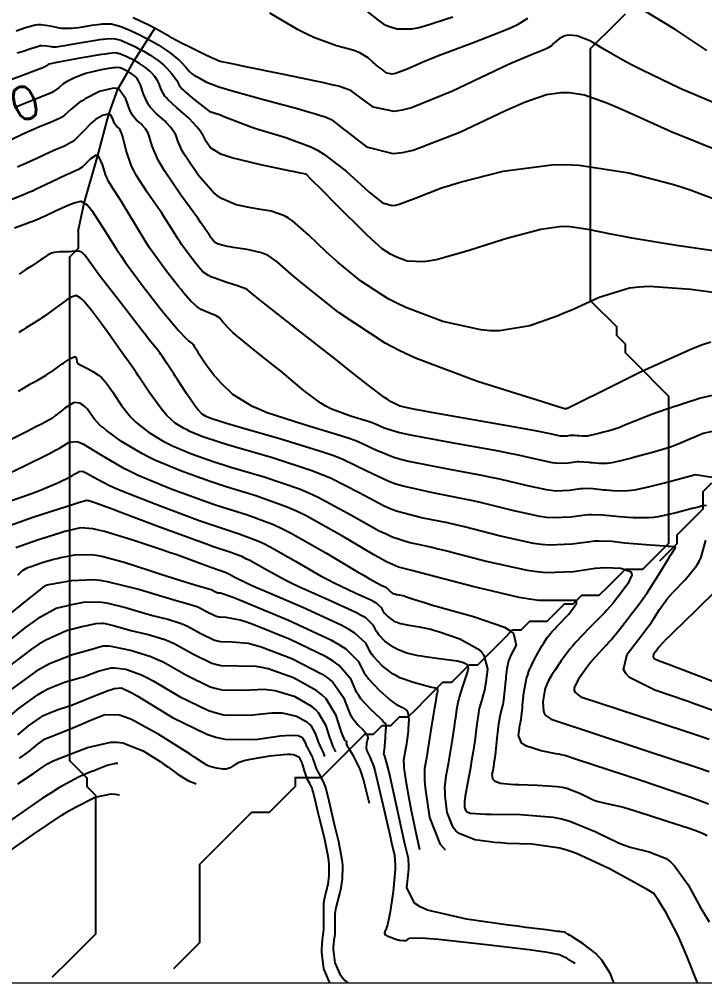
# Model space of a CAD drawing. Header units: metres. Extents: x 837475 to 838479, y 1189012 to 1191015.
# Drawn here: x 838137.1 to 838216.1, y 1189013.9 to 1189124.9 of the extents above; entities that cross this region are included whole.
import ezdxf

# ---------------------------------------------------------------- set-up
doc = ezdxf.new("R2010")
doc.units = ezdxf.units.M
doc.header["$LTSCALE"] = 0.3
doc.layers.add('COORD', color=7, linetype='Continuous', lineweight=20)
for name, color, linetype in [('COTAS 10', 1, 'Continuous'), ('COTAS INT', 252, 'Continuous'), ('DRENAJE', 5, 'Continuous')]:
    doc.layers.add(name, color=color, linetype=linetype)
doc.styles.get("Standard").update_dxf_attribs({"font": 'simplex.shx'})

msp = doc.modelspace()

# ---------------------------------------------------------------- linework, layer by layer
at = {"layer": 'COORD'}
msp.add_line((837476.51, 1189013.87), (838476.51, 1189013.87), dxfattribs=at)
msp.add_lwpolyline([(837476.51, 1189013.87), (838476.51, 1189013.87), (838476.51, 1191013.87), (837476.51, 1191013.87)], close=True, dxfattribs=at)
at = {"layer": 'COTAS 10'}
for points in [[(838216.28, 1189121.28), (838212.72, 1189123.64), (838208.74, 1189126.06)], [(838195.66, 1189124.97), (838194.41, 1189124.18), (838193.78, 1189123.89), (838193.04, 1189123.56), (838189.32, 1189122.12), (838185.42, 1189120.65), (838184.56, 1189120.31), (838183.78, 1189120), (838181.78, 1189119.13), (838180.58, 1189118.64), (838180.31, 1189118.58), (838180.08, 1189118.54), (838179.47, 1189118.66), (838179.07, 1189118.96), (838178.97, 1189119.03), (838178.87, 1189119.11), (838178.53, 1189119.36), (838178.15, 1189119.67), (838178.02, 1189119.78), (838177.88, 1189119.9), (838177.3, 1189120.41), (838176.35, 1189120.98), (838175.97, 1189121.14), (838175.55, 1189121.29), (838173.64, 1189121.82), (838171.03, 1189122.76), (838170.18, 1189123.17), (838169.26, 1189123.64), (838165.98, 1189125.58)], [(838218.72, 1189093.14), (838214.44, 1189093.72), (838209.66, 1189094.07), (838208.49, 1189094.01), (838207.38, 1189093.88), (838203.9, 1189092.82), (838200.82, 1189091.39), (838199.95, 1189091.03), (838199.08, 1189090.68), (838195.91, 1189089.53), (838192.43, 1189088.97), (838191.36, 1189088.99), (838190.26, 1189089.08), (838185.91, 1189090.05), (838181.64, 1189091.65), (838180.59, 1189092.15), (838179.59, 1189092.67), (838176.44, 1189094.73), (838173.82, 1189096.89), (838173.15, 1189097.47), (838172.51, 1189098.04), (838170.42, 1189100.03), (838168.59, 1189101.63), (838168.12, 1189101.95), (838167.67, 1189102.22), (838166.15, 1189102.76), (838164.67, 1189102.99), (838164.24, 1189103.06), (838163.8, 1189103.14), (838162.12, 1189103.47), (838160.4, 1189104.21), (838159.93, 1189104.55), (838159.46, 1189104.95), (838157.78, 1189106.87), (838156.41, 1189108.87), (838156.13, 1189109.31), (838155.9, 1189109.71), (838155.43, 1189110.74), (838155.2, 1189111.43), (838155.11, 1189111.61), (838155.02, 1189111.79), (838154.6, 1189112.39), (838154.06, 1189112.98), (838153.89, 1189113.15), (838153.7, 1189113.33), (838152.94, 1189113.97), (838152.2, 1189114.72), (838152.04, 1189114.96), (838151.88, 1189115.22), (838151.44, 1189116.24), (838151.13, 1189117.18), (838151.05, 1189117.38), (838150.98, 1189117.55), (838150.76, 1189117.96), (838150.57, 1189118.18), (838150.51, 1189118.24), (838150.45, 1189118.29), (838150.23, 1189118.47), (838150.01, 1189118.63), (838149.95, 1189118.67), (838149.89, 1189118.71), (838149.69, 1189118.83), (838149.47, 1189118.94), (838149.41, 1189118.97), (838149.34, 1189119), (838149.08, 1189119.13), (838148.83, 1189119.24), (838148.76, 1189119.26), (838148.7, 1189119.28), (838148.52, 1189119.32), (838148.12, 1189119.28), (838147.92, 1189119.26), (838147.69, 1189119.22), (838146.56, 1189119.03), (838145.25, 1189118.74), (838144.91, 1189118.64), (838144.58, 1189118.54), (838143.48, 1189118.11), (838142.58, 1189117.65), (838142.38, 1189117.53), (838142.2, 1189117.41), (838141.71, 1189116.99), (838141.09, 1189116.54), (838140.89, 1189116.44), (838140.83, 1189116.4), (838140.53, 1189116.26), (838139.11, 1189115.68), (838137.58, 1189115.09), (838137.21, 1189114.94), (838136.86, 1189114.79)], [(838216.27, 1189068.81), (838216, 1189068.85), (838215.3, 1189068.67), (838214.98, 1189068.59), (838214.6, 1189068.49), (838212.78, 1189068), (838210.68, 1189067.55), (838210.14, 1189067.48), (838209.61, 1189067.42), (838207.82, 1189067.41), (838206.25, 1189067.53), (838205.86, 1189067.57), (838205.49, 1189067.61), (838204.3, 1189067.74), (838203.08, 1189067.79), (838202.7, 1189067.77), (838202.29, 1189067.74), (838200.64, 1189067.5), (838198.53, 1189067.42), (838197.82, 1189067.48), (838197.07, 1189067.58), (838193.92, 1189068.27), (838190.39, 1189069.16), (838189.4, 1189069.38), (838188.4, 1189069.59), (838184.74, 1189070.29), (838181.33, 1189071.06), (838180.49, 1189071.32), (838179.7, 1189071.6), (838177.23, 1189072.78), (838174.38, 1189074.16), (838173.35, 1189074.56), (838172.21, 1189074.97), (838167.23, 1189076.51), (838162.57, 1189077.84), (838161.64, 1189078.12), (838160.86, 1189078.35), (838159.31, 1189078.82), (838158.82, 1189079.03), (838158.69, 1189079.09), (838158.57, 1189079.16), (838158.19, 1189079.39), (838157.71, 1189079.9), (838157.52, 1189080.13), (838157.32, 1189080.41), (838156.39, 1189081.76), (838155.4, 1189083.27), (838155.16, 1189083.65), (838154.92, 1189084), (838154.18, 1189085.16), (838153.58, 1189086.05), (838153.44, 1189086.25), (838153.31, 1189086.44), (838152.93, 1189086.92), (838152.1, 1189087.95), (838151.69, 1189088.47), (838151.2, 1189089.1), (838148.77, 1189092.24), (838146.35, 1189095.4), (838145.87, 1189096.04), (838145.47, 1189096.58), (838144.69, 1189097.67), (838144.36, 1189098), (838144.25, 1189098.06), (838144.12, 1189098.11), (838143.55, 1189098.14), (838142.89, 1189098.09), (838142.7, 1189098.08), (838142.51, 1189098.08), (838141.81, 1189098.07), (838141.16, 1189098.01), (838140.99, 1189097.97), (838140.84, 1189097.93), (838140.37, 1189097.68), (838140.01, 1189097.41), (838139.93, 1189097.35), (838139.86, 1189097.3), (838139.65, 1189097.17), (838138.54, 1189096.44), (838137.9, 1189096.02), (838137.11, 1189095.49)], [(838135.02, 1189069.01), (838138.22, 1189070.1), (838138.96, 1189070.38), (838139.65, 1189070.64), (838141.65, 1189071.5), (838142.99, 1189072.17), (838143.27, 1189072.32), (838143.51, 1189072.45), (838144.03, 1189072.77), (838144.42, 1189072.79), (838144.58, 1189072.74), (838144.77, 1189072.66), (838145.63, 1189072.14), (838147.44, 1189071.2), (838148.23, 1189070.85), (838149.14, 1189070.47), (838153.46, 1189068.77), (838157.95, 1189067.1), (838158.98, 1189066.74), (838159.91, 1189066.42), (838162.45, 1189065.6), (838164.61, 1189064.79), (838165.3, 1189064.47), (838166.02, 1189064.1), (838168.94, 1189062.45), (838171.91, 1189060.72), (838172.67, 1189060.31), (838173.4, 1189059.93), (838175.81, 1189058.8), (838177.62, 1189057.97), (838177.97, 1189057.78), (838178.27, 1189057.61), (838178.8, 1189057.11), (838178.99, 1189056.71), (838179.07, 1189056.6), (838179.16, 1189056.48), (838179.56, 1189056.05), (838180.07, 1189055.67), (838180.23, 1189055.58), (838180.39, 1189055.5), (838181.03, 1189055.26), (838181.78, 1189055.09), (838182, 1189055.05), (838182.24, 1189055.01), (838183.19, 1189054.88), (838184.51, 1189054.59), (838184.99, 1189054.46), (838185.53, 1189054.29), (838187.85, 1189053.48), (838189.95, 1189052.35), (838190.34, 1189051.99), (838190.64, 1189051.61), (838191.04, 1189050.03), (838190.86, 1189048.46), (838190.79, 1189048.08), (838190.72, 1189047.72), (838190.42, 1189046.6), (838190.12, 1189045.57), (838190.06, 1189045.26), (838189.99, 1189044.94), (838189.82, 1189043.7), (838189.67, 1189042.41), (838189.63, 1189042.06), (838189.58, 1189041.72), (838189.4, 1189040.51), (838189.18, 1189039.23), (838189.11, 1189038.84), (838189.04, 1189038.43), (838188.73, 1189036.82), (838188.47, 1189035.35), (838188.43, 1189035.03), (838188.4, 1189034.75), (838188.39, 1189034.06), (838188.54, 1189033.69), (838188.6, 1189033.62), (838188.68, 1189033.55), (838189.07, 1189033.4), (838190.23, 1189033.33), (838190.8, 1189033.31), (838191.48, 1189033.29), (838194.83, 1189033.25), (838198.62, 1189032.93), (838199.58, 1189032.74), (838200.51, 1189032.5), (838203.52, 1189031.27), (838206.14, 1189029.99), (838206.81, 1189029.72), (838207.47, 1189029.48), (838209.67, 1189028.94), (838211.62, 1189028.17), (838212.11, 1189027.79), (838212.59, 1189027.35), (838214.14, 1189025.16), (838215.38, 1189022.9), (838215.66, 1189022.4), (838215.91, 1189021.96), (838216.56, 1189020.87)], [(838218.62, 1189044.62), (838215.83, 1189045.66), (838214.95, 1189045.97), (838214.03, 1189046.3), (838210.32, 1189047.58), (838207.4, 1189049.04), (838206.97, 1189049.48), (838206.7, 1189049.95), (838207.11, 1189051.74), (838208.38, 1189053.37), (838208.65, 1189053.72), (838208.89, 1189054.03), (838209.47, 1189054.78), (838209.91, 1189055.38), (838210.05, 1189055.6), (838210.2, 1189055.83), (838210.85, 1189056.85), (838211.73, 1189058.08), (838212.04, 1189058.44), (838212.37, 1189058.82), (838213.79, 1189060.27), (838215.12, 1189061.91), (838215.4, 1189062.4), (838215.64, 1189062.9), (838216.17, 1189064.87)], [(838133.93, 1189051.68), (838137.96, 1189054.86), (838138.83, 1189055.49), (838139.58, 1189056.02), (838141.38, 1189057.01), (838142.52, 1189057.29), (838142.86, 1189057.37), (838143.2, 1189057.45), (838144.54, 1189057.71), (838146.13, 1189057.77), (838146.64, 1189057.72), (838147.18, 1189057.64), (838149.36, 1189057.09), (838151.55, 1189056.44), (838152.09, 1189056.28), (838152.61, 1189056.15), (838154.22, 1189055.75), (838155.67, 1189055.3), (838156.08, 1189055.14), (838156.5, 1189054.95), (838158.02, 1189054.11), (838159.52, 1189053.38), (838159.92, 1189053.26), (838160.3, 1189053.17), (838161.64, 1189053.15), (838163.48, 1189052.98), (838164.18, 1189052.8), (838164.97, 1189052.56), (838168.52, 1189051.21), (838171.93, 1189049.47), (838172.62, 1189048.98), (838173.22, 1189048.5), (838174.48, 1189046.72), (838175.07, 1189045.15), (838175.25, 1189044.79), (838175.43, 1189044.47), (838176.12, 1189043.58), (838176.73, 1189043), (838176.85, 1189042.87), (838176.96, 1189042.75), (838177.19, 1189042.43), (838177.25, 1189042.14), (838177.25, 1189042.04), (838177.24, 1189041.93), (838177.13, 1189041.45), (838177.08, 1189040.89), (838177.11, 1189040.73), (838177.15, 1189040.57), (838177.45, 1189039.97), (838177.94, 1189038.74), (838178.1, 1189038.18), (838178.28, 1189037.53), (838179.01, 1189034.4), (838179.71, 1189031.24), (838179.86, 1189030.56), (838179.99, 1189029.97), (838180.32, 1189028.57), (838180.42, 1189027.42), (838180.41, 1189026.99), (838180.39, 1189026.51), (838180.17, 1189024.37), (838179.88, 1189022.29), (838179.81, 1189021.85), (838179.74, 1189021.46), (838179.53, 1189020.54), (838179.36, 1189020.07), (838179.32, 1189019.97), (838179.28, 1189019.87), (838179.17, 1189019.63), (838179.24, 1189019.44), (838179.32, 1189019.38), (838179.42, 1189019.32), (838179.98, 1189019.07), (838180.62, 1189018.86), (838180.78, 1189018.81), (838180.91, 1189018.78), (838181.32, 1189018.72), (838181.64, 1189018.75), (838181.72, 1189018.78), (838181.8, 1189018.81), (838182.08, 1189019), (838183.54, 1189019.03), (838184.37, 1189018.98), (838185.39, 1189018.89), (838190.6, 1189018.33), (838195.84, 1189017.69), (838196.88, 1189017.55), (838197.73, 1189017.43), (838199.33, 1189017.13), (838199.87, 1189016.86), (838200.05, 1189016.76), (838200.26, 1189016.64), (838201.13, 1189016.11)], [(838172.89, 1189013.87), (838172.21, 1189015.46), (838171.99, 1189017.03), (838171.97, 1189017.4), (838171.96, 1189017.75), (838172.04, 1189018.79), (838172.18, 1189019.75), (838172.2, 1189020.04), (838172.21, 1189020.35), (838172.2, 1189021.58), (838172.19, 1189022.76), (838172.21, 1189023.03), (838172.23, 1189023.29), (838172.39, 1189024.03), (838172.58, 1189024.73), (838172.63, 1189024.96), (838172.68, 1189025.2), (838172.83, 1189026.18), (838172.83, 1189027.51), (838172.78, 1189027.96), (838172.7, 1189028.46), (838172.26, 1189030.56), (838171.74, 1189032.66), (838171.63, 1189033.15), (838171.52, 1189033.61), (838171.22, 1189034.93), (838170.98, 1189035.87), (838170.91, 1189036.08), (838170.84, 1189036.27), (838170.58, 1189036.81), (838170.33, 1189037.28), (838170.26, 1189037.43), (838170.2, 1189037.59), (838169.99, 1189038.27), (838169.78, 1189038.97), (838169.72, 1189039.14), (838169.65, 1189039.3), (838169.4, 1189039.83), (838168.7, 1189040.14), (838168.36, 1189040.17), (838167.96, 1189040.17), (838165.95, 1189039.97), (838163.93, 1189039.63), (838163.51, 1189039.55), (838163.15, 1189039.46), (838162.35, 1189039.2), (838161.97, 1189038.96), (838161.86, 1189038.9), (838161.76, 1189038.84), (838161.4, 1189038.62), (838160.94, 1189038.49), (838160.78, 1189038.48), (838160.6, 1189038.49), (838159.84, 1189038.59), (838159.07, 1189038.8), (838158.9, 1189038.86), (838158.74, 1189038.93), (838158.29, 1189039.2), (838157.3, 1189039.87), (838156.8, 1189040.2), (838156.2, 1189040.58), (838153.21, 1189042.46), (838150.04, 1189044.19), (838149.33, 1189044.48), (838148.69, 1189044.68), (838146.97, 1189044.74), (838145.65, 1189044.2), (838145.26, 1189044.04), (838144.85, 1189043.87), (838143.29, 1189043.21), (838141.88, 1189042.61), (838141.57, 1189042.49), (838141.29, 1189042.38), (838140.6, 1189042.14), (838140.11, 1189041.95), (838139.97, 1189041.87), (838139.82, 1189041.79), (838139.28, 1189041.39), (838138.79, 1189040.98), (838138.67, 1189040.89), (838138.57, 1189040.8), (838138.31, 1189040.57), (838138, 1189040.34), (838137.88, 1189040.26), (838137.74, 1189040.17), (838137.11, 1189039.76)]]:
    msp.add_lwpolyline(points, dxfattribs=at)
at = {"layer": 'COTAS INT'}
for points in [[(838217.74, 1189114.96), (838213.3, 1189116.85), (838208.77, 1189119.04), (838207.77, 1189119.54), (838206.89, 1189120.01), (838204.62, 1189121.32), (838203.17, 1189122.2), (838202.81, 1189122.39), (838202.46, 1189122.55), (838201.32, 1189122.94), (838200.39, 1189123.03), (838200.16, 1189123.01), (838199.95, 1189122.97), (838199.32, 1189122.65), (838198.86, 1189122.25), (838198.76, 1189122.15), (838198.66, 1189122.06), (838198.43, 1189121.8), (838197.97, 1189121.52), (838197.74, 1189121.41), (838197.47, 1189121.29), (838196.12, 1189120.77), (838193.73, 1189119.76), (838192.8, 1189119.33), (838191.76, 1189118.85), (838187.02, 1189116.57), (838182.28, 1189114.66), (838181.23, 1189114.4), (838180.3, 1189114.25), (838177.9, 1189114.72), (838176.5, 1189115.77), (838176.2, 1189115.99), (838175.93, 1189116.19), (838175.29, 1189116.67), (838173.87, 1189117.14), (838173.11, 1189117.32), (838172.2, 1189117.54), (838167.59, 1189118.52), (838163.04, 1189119.44), (838162.17, 1189119.62), (838161.45, 1189119.77), (838160.28, 1189120.01), (838160.19, 1189120.03), (838160.17, 1189120.04), (838160.15, 1189120.05), (838160.08, 1189120.09), (838159.96, 1189120.15), (838159.91, 1189120.17), (838159.85, 1189120.19), (838159.55, 1189120.31), (838158.95, 1189120.58), (838158.69, 1189120.7), (838158.4, 1189120.84), (838157.01, 1189121.52), (838155.67, 1189122.19), (838155.4, 1189122.33), (838155.17, 1189122.45), (838154.73, 1189122.7), (838154.41, 1189122.9), (838154.26, 1189122.99), (838154.09, 1189123.08), (838153.27, 1189123.53), (838152.21, 1189124.09), (838151.89, 1189124.25), (838151.55, 1189124.41), (838150.24, 1189125.04)], [(838177.18, 1189125.75), (838178.44, 1189124.76), (838179.05, 1189124.32), (838179.27, 1189124.21), (838179.52, 1189124.1), (838180.59, 1189123.75), (838182.33, 1189123.76), (838182.99, 1189123.89), (838183.73, 1189124.06), (838187.05, 1189125.13)], [(838136.79, 1189123.54), (838137.84, 1189123.91), (838138.98, 1189124.22), (838139.29, 1189124.26), (838139.6, 1189124.27), (838140.69, 1189124.12), (838141.72, 1189123.89), (838141.98, 1189123.85), (838142.24, 1189123.82), (838143.09, 1189123.83), (838143.94, 1189123.93), (838144.2, 1189123.96), (838144.46, 1189124), (838145.48, 1189124.17), (838146.48, 1189124.31), (838146.72, 1189124.33), (838146.96, 1189124.34), (838147.7, 1189124.32), (838148.44, 1189124.16), (838148.68, 1189124.08), (838148.93, 1189123.99), (838149.95, 1189123.56), (838151, 1189123.06), (838151.27, 1189122.93), (838151.53, 1189122.8), (838152.38, 1189122.35), (838153.19, 1189121.88), (838153.42, 1189121.73), (838153.66, 1189121.57), (838154.56, 1189120.94), (838155.39, 1189120.28), (838155.58, 1189120.1), (838155.77, 1189119.93), (838156.32, 1189119.33), (838156.75, 1189118.84), (838156.86, 1189118.73), (838156.96, 1189118.63), (838157.3, 1189118.4), (838157.69, 1189118.19), (838157.82, 1189118.11), (838157.97, 1189118.03), (838158.63, 1189117.66), (838160.1, 1189117.09), (838160.76, 1189116.88), (838161.53, 1189116.65), (838165.24, 1189115.62), (838168.85, 1189114.65), (838169.57, 1189114.46), (838170.16, 1189114.29), (838171.25, 1189113.97), (838171.59, 1189113.84), (838171.71, 1189113.8), (838171.83, 1189113.76), (838172.34, 1189113.62), (838172.89, 1189113.41), (838173.03, 1189113.33), (838173.17, 1189113.25), (838173.66, 1189112.87), (838174.48, 1189112.2), (838174.83, 1189111.93), (838175.23, 1189111.61), (838177.13, 1189110.18), (838180.14, 1189109.41), (838181.25, 1189109.53), (838182.47, 1189109.78), (838187.85, 1189111.86), (838193.12, 1189114.36), (838194.28, 1189114.86), (838195.29, 1189115.3), (838197.85, 1189116.2), (838199.54, 1189116.43), (838200.01, 1189116.43), (838200.48, 1189116.41), (838202.2, 1189116.15), (838204.78, 1189115.24), (838205.8, 1189114.82), (838206.95, 1189114.33), (838212.2, 1189111.94), (838217.52, 1189109.8)], [(838136.88, 1189120.98), (838137.17, 1189121.06), (838137.46, 1189121.14), (838138.46, 1189121.49), (838139.33, 1189121.78), (838139.54, 1189121.83), (838139.73, 1189121.85), (838140.31, 1189121.82), (838140.76, 1189121.72), (838140.88, 1189121.71), (838140.99, 1189121.69), (838141.37, 1189121.7), (838142.08, 1189121.8), (838142.4, 1189121.85), (838142.77, 1189121.91), (838144.58, 1189122.23), (838146.42, 1189122.53), (838146.81, 1189122.58), (838147.15, 1189122.62), (838147.97, 1189122.65), (838148.53, 1189122.53), (838148.71, 1189122.48), (838148.89, 1189122.41), (838149.66, 1189122.08), (838150.45, 1189121.71), (838150.65, 1189121.61), (838150.84, 1189121.51), (838151.48, 1189121.18), (838152.09, 1189120.82), (838152.26, 1189120.71), (838152.44, 1189120.59), (838153.11, 1189120.12), (838153.78, 1189119.57), (838153.96, 1189119.4), (838154.13, 1189119.23), (838154.71, 1189118.57), (838155.18, 1189117.94), (838155.28, 1189117.8), (838155.36, 1189117.67), (838155.54, 1189117.29), (838155.86, 1189116.86), (838156.03, 1189116.7), (838156.23, 1189116.51), (838157.26, 1189115.64), (838158.29, 1189114.83), (838158.5, 1189114.66), (838158.67, 1189114.53), (838159.01, 1189114.28), (838159.19, 1189114.2), (838159.25, 1189114.18), (838159.33, 1189114.16), (838159.68, 1189114.06), (838160.29, 1189113.85), (838160.54, 1189113.75), (838160.82, 1189113.64), (838162.1, 1189113.11), (838163.9, 1189112.44), (838164.49, 1189112.25), (838165.14, 1189112.04), (838167.82, 1189111.26), (838170.7, 1189110.17), (838171.46, 1189109.77), (838172.21, 1189109.32), (838174.77, 1189107.35), (838176.91, 1189105.42), (838177.39, 1189105), (838177.82, 1189104.63), (838178.96, 1189103.7), (838180.05, 1189103.42), (838180.45, 1189103.46), (838180.89, 1189103.55), (838182.85, 1189104.31), (838185.74, 1189105.44), (838186.78, 1189105.76), (838187.91, 1189106.1), (838192.85, 1189107.35), (838198.47, 1189108.11), (838200.04, 1189108.13), (838201.61, 1189108.07), (838207.32, 1189107.19), (838212.33, 1189105.85), (838213.47, 1189105.51), (838214.5, 1189105.18), (838217.32, 1189104.11)], [(838217.59, 1189098.1), (838212.81, 1189098.82), (838207.66, 1189099.66), (838206.5, 1189099.87), (838205.45, 1189100.06), (838202.64, 1189100.65), (838200.54, 1189100.97), (838199.95, 1189100.98), (838199.35, 1189100.97), (838197.17, 1189100.65), (838194.56, 1189099.97), (838193.69, 1189099.72), (838192.77, 1189099.44), (838188.94, 1189098.22), (838185.28, 1189097.19), (838184.46, 1189097.03), (838183.72, 1189096.93), (838181.78, 1189097.01), (838180.49, 1189097.49), (838180.18, 1189097.64), (838179.88, 1189097.79), (838178.93, 1189098.42), (838177.67, 1189099.54), (838177.17, 1189100.02), (838176.6, 1189100.57), (838174.02, 1189103.14), (838171.59, 1189105.58), (838171.13, 1189106.04), (838170.76, 1189106.42), (838170.15, 1189107.02), (838169.34, 1189107.18), (838168.84, 1189107.29), (838168.21, 1189107.42), (838164.95, 1189108.09), (838161.6, 1189108.91), (838160.92, 1189109.12), (838160.34, 1189109.34), (838159.14, 1189110.06), (838158.72, 1189110.67), (838158.64, 1189110.8), (838158.57, 1189110.92), (838158.43, 1189111.24), (838158.26, 1189111.57), (838158.17, 1189111.7), (838158.06, 1189111.84), (838157.53, 1189112.52), (838156.78, 1189113.34), (838156.54, 1189113.57), (838156.28, 1189113.81), (838155.23, 1189114.7), (838154.27, 1189115.58), (838154.07, 1189115.8), (838153.89, 1189116.02), (838153.49, 1189116.77), (838153.24, 1189117.42), (838153.17, 1189117.59), (838153.08, 1189117.75), (838152.74, 1189118.26), (838152.35, 1189118.71), (838152.23, 1189118.82), (838152.12, 1189118.93), (838151.67, 1189119.3), (838151.22, 1189119.61), (838151.1, 1189119.69), (838150.99, 1189119.76), (838150.58, 1189120), (838150.16, 1189120.23), (838150.03, 1189120.29), (838149.9, 1189120.36), (838149.37, 1189120.61), (838148.86, 1189120.82), (838148.73, 1189120.87), (838148.61, 1189120.9), (838148.24, 1189120.99), (838147.44, 1189120.92), (838147.05, 1189120.86), (838146.59, 1189120.79), (838144.32, 1189120.41), (838142.08, 1189120), (838141.64, 1189119.91), (838141.27, 1189119.84), (838140.59, 1189119.68), (838140.44, 1189119.6), (838140.41, 1189119.58), (838140.37, 1189119.56), (838140.29, 1189119.49), (838139.83, 1189119.28), (838139.55, 1189119.17), (838139.22, 1189119.04), (838137.5, 1189118.39), (838135.68, 1189117.7)], [(838216.77, 1189087.67), (838215.68, 1189087.31), (838214.45, 1189086.84), (838208.81, 1189084.27), (838203.5, 1189081.63), (838202.47, 1189081.12), (838201.64, 1189080.72), (838200.25, 1189080.04), (838200.15, 1189080.01), (838200.13, 1189080), (838200.11, 1189080), (838200.08, 1189079.99), (838200.07, 1189079.98), (838200.06, 1189079.98), (838200.05, 1189079.98), (838200.04, 1189079.97), (838200.04, 1189079.97), (838200.04, 1189079.97), (838200.03, 1189079.97), (838200.03, 1189079.97), (838200.01, 1189079.97), (838200.01, 1189079.97), (838200.01, 1189079.97), (838199.99, 1189079.97), (838199.98, 1189079.97), (838199.97, 1189079.98), (838199.96, 1189079.98), (838199.95, 1189079.98), (838199.9, 1189079.99), (838198.33, 1189080.47), (838197.36, 1189080.78), (838196.16, 1189081.16), (838189.91, 1189083.13), (838182.74, 1189085.83), (838180.96, 1189086.67), (838179.28, 1189087.55), (838173.95, 1189091.05), (838169.97, 1189094.24), (838169.14, 1189094.92), (838168.42, 1189095.51), (838166.82, 1189096.93), (838165.78, 1189097.66), (838165.42, 1189097.82), (838165.03, 1189097.96), (838163.37, 1189098.34), (838161.77, 1189098.57), (838161.42, 1189098.63), (838161.12, 1189098.69), (838160.36, 1189098.86), (838159.96, 1189098.99), (838159.88, 1189099.03), (838159.81, 1189099.06), (838159.65, 1189099.15), (838159.56, 1189099.26), (838159.49, 1189099.35), (838159.34, 1189099.54), (838159.17, 1189099.77), (838159.13, 1189099.84), (838159.08, 1189099.91), (838158.93, 1189100.15), (838158.36, 1189100.98), (838158.05, 1189101.42), (838157.68, 1189101.94), (838155.79, 1189104.58), (838153.86, 1189107.4), (838153.47, 1189108.05), (838153.14, 1189108.63), (838152.44, 1189110.25), (838152.14, 1189111.3), (838152.06, 1189111.53), (838151.97, 1189111.74), (838151.68, 1189112.26), (838151.34, 1189112.63), (838151.23, 1189112.74), (838151.12, 1189112.84), (838150.65, 1189113.24), (838150.14, 1189113.87), (838150, 1189114.12), (838149.87, 1189114.41), (838149.39, 1189115.71), (838148.64, 1189116.76), (838148.34, 1189116.89), (838147.99, 1189116.94), (838146.38, 1189116.54), (838144.73, 1189115.7), (838144.36, 1189115.48), (838144.02, 1189115.26), (838143.12, 1189114.49), (838142.36, 1189113.81), (838142.11, 1189113.64), (838141.84, 1189113.48), (838140.72, 1189112.97), (838139.48, 1189112.48), (838139.12, 1189112.33), (838138.77, 1189112.17), (838137.46, 1189111.58), (838136.19, 1189110.99)], [(838219.29, 1189082.07), (838215.58, 1189081.23), (838211.69, 1189079.94), (838210.82, 1189079.64), (838210.04, 1189079.37), (838208.01, 1189078.57), (838206.68, 1189078.01), (838206.35, 1189077.88), (838206.04, 1189077.77), (838205.05, 1189077.46), (838204.23, 1189077.25), (838204.03, 1189077.19), (838203.83, 1189077.14), (838203.22, 1189076.98), (838202.69, 1189076.86), (838202.55, 1189076.85), (838202.42, 1189076.83), (838201.97, 1189076.83), (838201.57, 1189076.86), (838201.48, 1189076.87), (838201.38, 1189076.88), (838201.08, 1189076.91), (838200.78, 1189076.93), (838200.68, 1189076.92), (838200.58, 1189076.91), (838200.16, 1189076.85), (838199.63, 1189076.83), (838199.45, 1189076.85), (838199.26, 1189076.87), (838198.47, 1189077.05), (838196.58, 1189077.44), (838195.7, 1189077.6), (838194.66, 1189077.79), (838189.62, 1189078.68), (838184.6, 1189079.55), (838183.58, 1189079.74), (838182.72, 1189079.91), (838180.94, 1189080.3), (838179.96, 1189080.79), (838179.6, 1189081.02), (838179.2, 1189081.29), (838177.46, 1189082.61), (838174.98, 1189084.56), (838174.12, 1189085.23), (838173.19, 1189085.96), (838169.2, 1189089.08), (838165.58, 1189091.92), (838164.89, 1189092.47), (838164.33, 1189092.91), (838163.4, 1189093.68), (838163.01, 1189093.87), (838162.77, 1189093.96), (838162.49, 1189094.06), (838161.03, 1189094.53), (838159.52, 1189095.06), (838159.2, 1189095.2), (838158.92, 1189095.33), (838158.27, 1189095.76), (838157.81, 1189096.31), (838157.64, 1189096.51), (838157.47, 1189096.73), (838156.7, 1189097.72), (838155.86, 1189098.87), (838155.64, 1189099.2), (838155.42, 1189099.53), (838154.66, 1189100.75), (838153.79, 1189102.16), (838153.5, 1189102.6), (838153.18, 1189103.07), (838151.86, 1189104.95), (838150.6, 1189106.92), (838150.32, 1189107.45), (838150.07, 1189107.96), (838149.45, 1189109.75), (838149.08, 1189111.17), (838149, 1189111.45), (838148.93, 1189111.68), (838148.76, 1189112.13), (838148.63, 1189112.27), (838148.58, 1189112.32), (838148.54, 1189112.36), (838148.35, 1189112.51), (838148.16, 1189112.76), (838148.11, 1189112.85), (838148.05, 1189112.97), (838147.87, 1189113.47), (838147.58, 1189113.88), (838147.46, 1189113.93), (838147.32, 1189113.95), (838146.7, 1189113.79), (838145.92, 1189113.31), (838145.69, 1189113.13), (838145.45, 1189112.92), (838144.54, 1189111.99), (838143.62, 1189111.07), (838143.38, 1189110.87), (838143.15, 1189110.7), (838142.34, 1189110.25), (838141.38, 1189109.86), (838141.04, 1189109.72), (838140.68, 1189109.55), (838139.14, 1189108.84), (838137.61, 1189108.12), (838137.25, 1189107.97), (838136.93, 1189107.82)], [(838218.3, 1189077.69), (838215.88, 1189077.13), (838213.27, 1189076.02), (838212.62, 1189075.77), (838212.01, 1189075.55), (838210.04, 1189074.94), (838208.42, 1189074.52), (838208.02, 1189074.41), (838207.63, 1189074.31), (838206.4, 1189073.98), (838205.35, 1189073.76), (838205.08, 1189073.72), (838204.82, 1189073.7), (838203.92, 1189073.69), (838203.14, 1189073.75), (838202.94, 1189073.77), (838202.75, 1189073.79), (838202.15, 1189073.86), (838201.55, 1189073.88), (838201.35, 1189073.87), (838201.15, 1189073.85), (838200.32, 1189073.73), (838199.26, 1189073.69), (838198.91, 1189073.73), (838198.53, 1189073.78), (838196.95, 1189074.12), (838194.42, 1189074.7), (838193.44, 1189074.89), (838192.34, 1189075.1), (838187.36, 1189075.99), (838182.59, 1189076.86), (838181.63, 1189077.06), (838180.81, 1189077.25), (838179.14, 1189077.77), (838178.14, 1189078.23), (838177.75, 1189078.37), (838177.3, 1189078.53), (838175.27, 1189079.14), (838173.01, 1189080), (838172.42, 1189080.3), (838171.85, 1189080.63), (838169.92, 1189082.06), (838167.95, 1189083.75), (838167.35, 1189084.24), (838166.73, 1189084.75), (838164.3, 1189086.68), (838162.18, 1189088.4), (838161.74, 1189088.78), (838161.38, 1189089.11), (838160.62, 1189089.95), (838160.17, 1189090.46), (838160.01, 1189090.58), (838159.82, 1189090.7), (838158.97, 1189091.05), (838158.06, 1189091.44), (838157.83, 1189091.58), (838157.61, 1189091.73), (838156.89, 1189092.37), (838156.05, 1189093.36), (838155.76, 1189093.72), (838155.44, 1189094.12), (838154.05, 1189095.89), (838152.54, 1189097.96), (838152.14, 1189098.55), (838151.75, 1189099.15), (838150.39, 1189101.36), (838149.22, 1189103.34), (838148.94, 1189103.79), (838148.69, 1189104.2), (838147.94, 1189105.32), (838147.38, 1189106.27), (838147.24, 1189106.57), (838147.11, 1189106.88), (838146.72, 1189108.14), (838146.31, 1189109.07), (838146.16, 1189109.17), (838146, 1189109.21), (838145.33, 1189108.79), (838144.66, 1189108.08), (838144.5, 1189107.93), (838144.36, 1189107.81), (838143.95, 1189107.54), (838143.27, 1189107.25), (838142.96, 1189107.1), (838142.59, 1189106.94), (838140.82, 1189106.1), (838139.02, 1189105.25), (838138.64, 1189105.08), (838138.31, 1189104.93), (838137.53, 1189104.59), (838136.27, 1189104.12)], [(838136.6, 1189100.83), (838138.04, 1189101.37), (838138.33, 1189101.48), (838138.58, 1189101.57), (838139.06, 1189101.75), (838139.52, 1189101.96), (838139.75, 1189102.06), (838140.03, 1189102.19), (838141.4, 1189102.84), (838142.84, 1189103.48), (838143.16, 1189103.61), (838143.45, 1189103.71), (838144.23, 1189103.91), (838144.96, 1189103.48), (838145.22, 1189103.19), (838145.5, 1189102.82), (838146.74, 1189100.89), (838148.31, 1189098.37), (838148.81, 1189097.64), (838149.33, 1189096.89), (838151.41, 1189094.07), (838153.41, 1189091.51), (838153.87, 1189090.93), (838154.3, 1189090.41), (838155.51, 1189088.99), (838156.3, 1189088.12), (838156.46, 1189087.96), (838156.61, 1189087.82), (838156.91, 1189087.58), (838157.06, 1189087.49), (838157.1, 1189087.45), (838157.14, 1189087.41), (838157.28, 1189087.21), (838157.57, 1189086.74), (838157.7, 1189086.53), (838157.86, 1189086.28), (838158.63, 1189085.12), (838159.66, 1189083.74), (838159.99, 1189083.37), (838160.33, 1189082.99), (838161.7, 1189081.67), (838163.87, 1189080.34), (838164.72, 1189079.97), (838165.67, 1189079.58), (838169.98, 1189078.19), (838174.29, 1189076.88), (838175.23, 1189076.55), (838176.07, 1189076.25), (838178.19, 1189075.27), (838180.26, 1189074.42), (838181.06, 1189074.19), (838181.96, 1189073.96), (838186.05, 1189073.14), (838190.37, 1189072.34), (838191.42, 1189072.13), (838192.41, 1189071.93), (838195.44, 1189071.2), (838197.8, 1189070.68), (838198.37, 1189070.6), (838198.89, 1189070.55), (838200.48, 1189070.62), (838201.72, 1189070.8), (838202.02, 1189070.82), (838202.31, 1189070.84), (838203.22, 1189070.8), (838204.12, 1189070.7), (838204.4, 1189070.67), (838204.7, 1189070.64), (838205.87, 1189070.55), (838207.21, 1189070.56), (838207.61, 1189070.6), (838208.02, 1189070.66), (838209.59, 1189070.99), (838211.42, 1189071.48), (838211.99, 1189071.63), (838212.59, 1189071.78), (838215, 1189072.41), (838217.15, 1189072.07)], [(838216.57, 1189041.9), (838215.79, 1189042.16), (838214.86, 1189042.47), (838210.34, 1189043.96), (838201.9, 1189046.75), (838201.14, 1189047.33), (838201.08, 1189047.56), (838201.08, 1189047.83), (838201.62, 1189049.04), (838202.56, 1189050.33), (838202.8, 1189050.65), (838203.05, 1189050.95), (838203.9, 1189051.89), (838204.76, 1189052.8), (838205.01, 1189053.09), (838205.27, 1189053.39), (838206.23, 1189054.58), (838207.16, 1189055.77), (838207.4, 1189056.08), (838207.62, 1189056.37), (838208.35, 1189057.31), (838209.15, 1189058.41), (838209.41, 1189058.8), (838209.69, 1189059.23), (838210.87, 1189061.08), (838211.92, 1189062.79), (838212.13, 1189063.11), (838212.29, 1189063.38), (838212.59, 1189063.83), (838212.64, 1189063.89), (838212.66, 1189063.93), (838212.68, 1189064.02), (838212.67, 1189064.08), (838212.66, 1189064.1), (838212.65, 1189064.1), (838212.58, 1189064.1), (838212.09, 1189064.11), (838211.82, 1189064.13), (838211.48, 1189064.15), (838209.77, 1189064.27), (838207.81, 1189064.42), (838207.33, 1189064.47), (838206.86, 1189064.51), (838205.37, 1189064.69), (838203.85, 1189064.75), (838203.37, 1189064.73), (838202.86, 1189064.68), (838200.81, 1189064.38), (838198.16, 1189064.28), (838197.28, 1189064.36), (838196.34, 1189064.49), (838192.4, 1189065.35), (838188.38, 1189066.39), (838187.38, 1189066.62), (838186.43, 1189066.84), (838183.43, 1189067.44), (838180.7, 1189068.15), (838179.93, 1189068.44), (838179.15, 1189068.77), (838176.28, 1189070.29), (838172.97, 1189071.99), (838171.91, 1189072.43), (838170.8, 1189072.86), (838166.28, 1189074.33), (838162.04, 1189075.56), (838161.11, 1189075.84), (838160.28, 1189076.1), (838158.14, 1189076.81), (838156.79, 1189077.38), (838156.45, 1189077.55), (838156.13, 1189077.71), (838155.1, 1189078.34), (838154.07, 1189079.27), (838153.76, 1189079.64), (838153.43, 1189080.05), (838152.1, 1189081.91), (838150.87, 1189083.76), (838150.6, 1189084.17), (838150.35, 1189084.52), (838149.71, 1189085.43), (838149.16, 1189086.17), (838148.98, 1189086.42), (838148.79, 1189086.69), (838148, 1189087.84), (838147.08, 1189089.15), (838146.81, 1189089.52), (838146.53, 1189089.89), (838145.49, 1189091.27), (838144.56, 1189092.4), (838144.35, 1189092.61), (838144.16, 1189092.79), (838143.67, 1189093.06), (838143.1, 1189092.85), (838142.87, 1189092.71), (838142.6, 1189092.54), (838141.34, 1189091.64), (838140.05, 1189090.67), (838139.75, 1189090.46), (838139.48, 1189090.28), (838138.74, 1189089.81), (838137.85, 1189089.27), (838137.49, 1189089.04), (838137.07, 1189088.77)], [(838137.03, 1189082.04), (838138.52, 1189082.89), (838139.19, 1189083.26), (838139.37, 1189083.37), (838139.56, 1189083.48), (838140.23, 1189083.88), (838140.85, 1189084.27), (838141.01, 1189084.37), (838141.15, 1189084.47), (838141.62, 1189084.82), (838142.08, 1189085.16), (838142.22, 1189085.26), (838142.37, 1189085.36), (838142.95, 1189085.74), (838143.44, 1189085.98), (838143.54, 1189085.99), (838143.61, 1189085.98), (838143.72, 1189085.73), (838143.78, 1189085.37), (838143.83, 1189085.28), (838143.89, 1189085.21), (838144.21, 1189085), (838144.68, 1189084.79), (838144.82, 1189084.72), (838144.98, 1189084.64), (838145.61, 1189084.3), (838146.26, 1189083.87), (838146.42, 1189083.73), (838146.59, 1189083.58), (838147.13, 1189082.97), (838147.71, 1189082.17), (838147.9, 1189081.9), (838148.1, 1189081.6), (838148.92, 1189080.37), (838149.94, 1189079.07), (838150.27, 1189078.73), (838150.61, 1189078.4), (838152.01, 1189077.29), (838153.69, 1189076.27), (838154.22, 1189076), (838154.77, 1189075.73), (838156.97, 1189074.8), (838159.69, 1189073.85), (838160.57, 1189073.57), (838161.51, 1189073.27), (838165.32, 1189072.15), (838169.39, 1189070.76), (838170.48, 1189070.31), (838171.56, 1189069.82), (838175.32, 1189067.79), (838178.59, 1189065.95), (838179.36, 1189065.57), (838180.06, 1189065.25), (838182.11, 1189064.59), (838184.47, 1189064.08), (838185.36, 1189063.87), (838186.37, 1189063.61), (838190.89, 1189062.43), (838195.61, 1189061.39), (838196.74, 1189061.24), (838197.79, 1189061.14), (838200.96, 1189061.26), (838203.43, 1189061.63), (838204.03, 1189061.68), (838204.61, 1189061.71), (838206.41, 1189061.64), (838207.5, 1189061.23), (838207.62, 1189061.04), (838207.67, 1189060.83), (838207.21, 1189059.81), (838206.37, 1189058.72), (838206.17, 1189058.46), (838205.99, 1189058.23), (838205.47, 1189057.56), (838204.8, 1189056.79), (838204.52, 1189056.5), (838204.21, 1189056.18), (838202.76, 1189054.71), (838201.22, 1189053.1), (838200.86, 1189052.69), (838200.52, 1189052.29), (838199.51, 1189050.96), (838198.78, 1189049.85), (838198.6, 1189049.59), (838198.45, 1189049.35), (838198.02, 1189048.63), (838197.72, 1189047.9), (838197.65, 1189047.65), (838197.59, 1189047.38), (838197.41, 1189046.24), (838197.48, 1189045.15), (838197.57, 1189044.92), (838197.69, 1189044.71), (838198.37, 1189044.23), (838200.57, 1189043.51), (838201.64, 1189043.16), (838202.91, 1189042.74), (838209.17, 1189040.68), (838215.34, 1189038.61), (838216.55, 1189038.2)], [(838216.48, 1189034.46), (838215.49, 1189034.83), (838214.33, 1189035.25), (838208.68, 1189037.17), (838201.31, 1189039.6), (838199.96, 1189040.05), (838199.52, 1189040.14), (838199.25, 1189040.19), (838198.92, 1189040.26), (838197.21, 1189040.59), (838195.52, 1189041.12), (838195.21, 1189041.3), (838194.96, 1189041.5), (838194.62, 1189042.35), (838194.72, 1189043.17), (838194.74, 1189043.34), (838194.77, 1189043.49), (838194.84, 1189043.83), (838194.9, 1189044.06), (838194.91, 1189044.14), (838194.93, 1189044.22), (838194.97, 1189044.57), (838195.03, 1189045.23), (838195.06, 1189045.5), (838195.09, 1189045.81), (838195.24, 1189047.27), (838195.55, 1189048.92), (838195.67, 1189049.36), (838195.81, 1189049.78), (838196.48, 1189051.24), (838197.18, 1189052.45), (838197.34, 1189052.73), (838197.49, 1189052.97), (838197.91, 1189053.63), (838198.49, 1189054.34), (838198.74, 1189054.61), (838199.03, 1189054.92), (838200.41, 1189056.32), (838201.31, 1189057.56), (838201.31, 1189057.76), (838201.19, 1189057.9), (838199.82, 1189057.9), (838196.94, 1189057.91), (838195.87, 1189058.05), (838194.68, 1189058.26), (838189.37, 1189059.5), (838184.36, 1189060.84), (838183.34, 1189061.11), (838182.5, 1189061.33), (838180.8, 1189061.74), (838179.43, 1189062.35), (838178.79, 1189062.7), (838178.04, 1189063.12), (838174.36, 1189065.3), (838170.15, 1189067.65), (838169.05, 1189068.18), (838167.98, 1189068.66), (838164.36, 1189069.97), (838160.97, 1189070.99), (838160.04, 1189071.29), (838159.11, 1189071.6), (838155.8, 1189072.79), (838152.74, 1189074.08), (838151.98, 1189074.45), (838151.25, 1189074.83), (838148.92, 1189076.24), (838147.15, 1189077.52), (838146.78, 1189077.82), (838146.46, 1189078.08), (838145.74, 1189078.84), (838145.39, 1189079.36), (838145.31, 1189079.48), (838145.23, 1189079.6), (838144.98, 1189079.94), (838144.71, 1189080.22), (838144.62, 1189080.3), (838144.52, 1189080.37), (838144.1, 1189080.63), (838143.55, 1189080.7), (838143.37, 1189080.66), (838143.18, 1189080.58), (838142.38, 1189080.06), (838141.63, 1189079.45), (838141.46, 1189079.31), (838141.32, 1189079.2), (838140.96, 1189078.91), (838139.7, 1189078.23), (838138.98, 1189077.87), (838138.11, 1189077.43), (838133.65, 1189075.24)], [(838134.4, 1189071.85), (838137.65, 1189073.37), (838140.61, 1189074.85), (838141.23, 1189075.17), (838141.75, 1189075.46), (838142.89, 1189076.16), (838143.76, 1189076.22), (838144.12, 1189076.1), (838144.53, 1189075.92), (838146.42, 1189074.78), (838149.03, 1189073.23), (838149.89, 1189072.8), (838150.81, 1189072.36), (838154.63, 1189070.78), (838158.53, 1189069.35), (838159.51, 1189069.02), (838160.44, 1189068.7), (838163.41, 1189067.78), (838166.41, 1189066.65), (838167.37, 1189066.21), (838168.37, 1189065.7), (838172.42, 1189063.41), (838176.08, 1189061.21), (838176.83, 1189060.77), (838177.46, 1189060.4), (838178.82, 1189059.66), (838179.33, 1189059.43), (838179.43, 1189059.38), (838179.51, 1189059.33), (838179.66, 1189059.19), (838179.72, 1189059.08), (838179.74, 1189059.05), (838179.76, 1189059.01), (838179.88, 1189058.89), (838180.02, 1189058.78), (838180.06, 1189058.76), (838180.11, 1189058.74), (838180.29, 1189058.67), (838180.5, 1189058.62), (838180.56, 1189058.61), (838180.63, 1189058.6), (838180.89, 1189058.56), (838181.3, 1189058.47), (838181.45, 1189058.43), (838181.62, 1189058.37), (838182.4, 1189058.1), (838184.03, 1189057.58), (838184.73, 1189057.38), (838185.55, 1189057.15), (838189.44, 1189056.08), (838192.99, 1189054.82), (838193.6, 1189054.46), (838194.05, 1189054.1), (838194.34, 1189052.77), (838193.71, 1189051.53), (838193.58, 1189051.23), (838193.48, 1189050.94), (838193.26, 1189050.03), (838193.17, 1189049.15), (838193.14, 1189048.88), (838193.12, 1189048.6), (838193.02, 1189047.48), (838192.9, 1189046.41), (838192.86, 1189046.15), (838192.81, 1189045.92), (838192.63, 1189045.22), (838192.43, 1189044.38), (838192.37, 1189044.05), (838192.32, 1189043.68), (838192.12, 1189042.03), (838191.95, 1189040.42), (838191.91, 1189040.09), (838191.88, 1189039.8), (838191.79, 1189039.16), (838191.73, 1189038.76), (838191.7, 1189038.63), (838191.68, 1189038.49), (838191.56, 1189037.9), (838191.63, 1189037.35), (838191.72, 1189037.23), (838191.84, 1189037.13), (838192.52, 1189036.87), (838193.71, 1189036.74), (838194.15, 1189036.72), (838194.64, 1189036.7), (838196.81, 1189036.65), (838199.09, 1189036.49), (838199.64, 1189036.39), (838200.16, 1189036.27), (838201.75, 1189035.66), (838203.07, 1189035.02), (838203.42, 1189034.88), (838203.77, 1189034.76), (838204.95, 1189034.48), (838206.34, 1189034.18), (838206.82, 1189034.05), (838207.33, 1189033.91), (838209.51, 1189033.23), (838211.72, 1189032.5), (838214.25, 1189031.66), (838215.35, 1189031.28), (838215.59, 1189031.18), (838215.81, 1189031.1), (838216.34, 1189030.83)], [(838215.24, 1189013.87), (838214.04, 1189016.85), (838213.48, 1189018.14), (838212.98, 1189019.27), (838211.58, 1189021.99), (838210.73, 1189023.33), (838210.57, 1189023.59), (838210.43, 1189023.8), (838210.21, 1189024.15), (838209.41, 1189024.61), (838208.91, 1189024.88), (838208.3, 1189025.22), (838205.09, 1189027), (838201.3, 1189028.77), (838200.31, 1189029.11), (838199.36, 1189029.38), (838196.16, 1189029.83), (838193.32, 1189029.93), (838192.59, 1189029.98), (838191.89, 1189030.04), (838189.57, 1189030.35), (838187.78, 1189031.06), (838187.4, 1189031.38), (838187.09, 1189031.74), (838186.4, 1189033.49), (838186.18, 1189035.4), (838186.16, 1189035.87), (838186.15, 1189036.31), (838186.28, 1189037.71), (838186.54, 1189039.1), (838186.62, 1189039.54), (838186.7, 1189040), (838187.01, 1189041.87), (838187.28, 1189043.64), (838187.34, 1189044.04), (838187.4, 1189044.4), (838187.52, 1189045.36), (838187.67, 1189046.19), (838187.74, 1189046.47), (838187.82, 1189046.76), (838188.21, 1189047.99), (838188.6, 1189049.14), (838188.68, 1189049.39), (838188.74, 1189049.6), (838188.85, 1189050.11), (838188.78, 1189050.39), (838188.73, 1189050.46), (838188.66, 1189050.52), (838188.29, 1189050.72), (838187.57, 1189050.9), (838187.29, 1189050.95), (838186.96, 1189051), (838185.48, 1189051.19), (838183.86, 1189051.41), (838183.45, 1189051.48), (838183.05, 1189051.55), (838181.77, 1189051.85), (838180.68, 1189052.25), (838180.4, 1189052.4), (838180.13, 1189052.55), (838179.24, 1189053.22), (838178.55, 1189053.95), (838178.4, 1189054.15), (838178.26, 1189054.35), (838177.93, 1189055.03), (838177.02, 1189055.89), (838176.51, 1189056.19), (838175.9, 1189056.52), (838172.79, 1189057.94), (838169.34, 1189059.47), (838168.52, 1189059.86), (838167.75, 1189060.24), (838165.45, 1189061.5), (838163.67, 1189062.5), (838163.23, 1189062.72), (838162.82, 1189062.92), (838161.5, 1189063.42), (838159.51, 1189064.08), (838158.68, 1189064.38), (838157.72, 1189064.73), (838153.22, 1189066.41), (838148.84, 1189068.06), (838147.96, 1189068.39), (838147.22, 1189068.67), (838145.73, 1189069.21), (838145.26, 1189069.35), (838145.16, 1189069.38), (838145.07, 1189069.4), (838144.86, 1189069.42), (838143.85, 1189069.11), (838143.26, 1189068.92), (838142.54, 1189068.69), (838138.81, 1189067.49), (838134.95, 1189066.14)], [(838186.2, 1189029.14), (838185.63, 1189029.79), (838184.4, 1189032.91), (838183.95, 1189036.04), (838183.88, 1189036.7), (838183.83, 1189037.27), (838183.83, 1189038.6), (838184.04, 1189039.77), (838184.12, 1189040.24), (838184.21, 1189040.77), (838184.61, 1189043.23), (838184.99, 1189045.56), (838185.06, 1189046.01), (838185.12, 1189046.38), (838185.22, 1189047.02), (838185.24, 1189047.15), (838185.26, 1189047.19), (838185.27, 1189047.24), (838185.34, 1189047.46), (838185.34, 1189047.66), (838185.32, 1189047.7), (838185.28, 1189047.74), (838185.04, 1189047.82), (838184.46, 1189047.93), (838184.21, 1189048), (838183.91, 1189048.07), (838182.52, 1189048.44), (838180.96, 1189049.01), (838180.56, 1189049.21), (838180.18, 1189049.43), (838178.93, 1189050.38), (838177.94, 1189051.42), (838177.73, 1189051.7), (838177.54, 1189051.98), (838177.07, 1189052.95), (838175.77, 1189054.16), (838175.05, 1189054.59), (838174.19, 1189055.06), (838169.77, 1189057.08), (838165.28, 1189059), (838164.36, 1189059.41), (838163.59, 1189059.75), (838161.97, 1189060.54), (838161.33, 1189060.9), (838161.17, 1189060.98), (838161.02, 1189061.05), (838160.54, 1189061.23), (838159.83, 1189061.47), (838159.52, 1189061.58), (838159.18, 1189061.71), (838157.55, 1189062.31), (838155.26, 1189063.15), (838154.49, 1189063.41), (838153.67, 1189063.7), (838150.22, 1189064.85), (838146.96, 1189065.84), (838146.27, 1189066.02), (838145.66, 1189066.15), (838144.19, 1189066.28), (838142.88, 1189065.98), (838142.38, 1189065.84), (838141.81, 1189065.67), (838139.23, 1189064.86), (838136.72, 1189063.99)], [(838136.95, 1189060.84), (838137.19, 1189061.06), (838137.33, 1189061.18), (838137.57, 1189061.39), (838138.04, 1189061.66), (838138.25, 1189061.74), (838138.49, 1189061.84), (838139.64, 1189062.24), (838141.08, 1189062.65), (838141.49, 1189062.75), (838141.92, 1189062.85), (838143.52, 1189063.15), (838145.4, 1189063.19), (838146, 1189063.11), (838146.64, 1189063), (838149.22, 1189062.31), (838151.92, 1189061.43), (838152.64, 1189061.2), (838153.33, 1189060.97), (838155.72, 1189060.22), (838157.61, 1189059.64), (838157.99, 1189059.52), (838158.32, 1189059.43), (838158.97, 1189059.24), (838159.23, 1189059.16), (838159.3, 1189059.13), (838159.37, 1189059.1), (838159.65, 1189058.95), (838159.91, 1189058.82), (838159.98, 1189058.79), (838160.05, 1189058.78), (838160.29, 1189058.78), (838161.64, 1189058.32), (838162.4, 1189058.01), (838163.34, 1189057.64), (838168.15, 1189055.64), (838172.99, 1189053.39), (838173.94, 1189052.85), (838174.73, 1189052.35), (838176.21, 1189050.87), (838176.81, 1189049.61), (838177.06, 1189049.26), (838177.33, 1189048.89), (838178.61, 1189047.54), (838179.93, 1189046.4), (838180.23, 1189046.17), (838180.5, 1189045.97), (838181.26, 1189045.57), (838181.73, 1189045.26), (838181.81, 1189045.12), (838181.88, 1189044.95), (838181.98, 1189044.15), (838181.92, 1189043.15), (838181.9, 1189042.85), (838181.86, 1189042.55), (838181.7, 1189041.39), (838181.53, 1189040.36), (838181.5, 1189040.14), (838181.46, 1189039.95), (838181.38, 1189039.5), (838181.4, 1189038.93), (838181.42, 1189038.66), (838181.46, 1189038.36), (838181.68, 1189036.86), (838182.02, 1189034.93), (838182.13, 1189034.34), (838182.25, 1189033.72), (838182.76, 1189031.32), (838183.21, 1189029.22)], [(838205.58, 1189013.87), (838205.22, 1189014.89), (838204.2, 1189016.47), (838203.86, 1189016.86), (838203.51, 1189017.23), (838202.04, 1189018.37), (838200.74, 1189019.18), (838200.48, 1189019.34), (838200.28, 1189019.47), (838199.93, 1189019.68), (838199.58, 1189019.74), (838199.37, 1189019.76), (838199.12, 1189019.79), (838197.84, 1189019.95), (838195.45, 1189020.25), (838194.51, 1189020.38), (838193.45, 1189020.52), (838188.61, 1189021.2), (838184.13, 1189022.25), (838183.29, 1189022.63), (838182.64, 1189023.04), (838181.75, 1189024.86), (838181.94, 1189026.62), (838181.97, 1189027.01), (838181.98, 1189027.34), (838181.93, 1189028.17), (838181.64, 1189029.43), (838181.5, 1189030.04), (838181.34, 1189030.76), (838180.57, 1189034.3), (838179.8, 1189037.77), (838179.64, 1189038.45), (838179.51, 1189039), (838179.23, 1189039.99), (838179.14, 1189040.17), (838179.12, 1189040.23), (838179.12, 1189040.27), (838179.13, 1189040.45), (838179.19, 1189040.81), (838179.21, 1189040.98), (838179.23, 1189041.17), (838179.3, 1189042.12), (838179.35, 1189043.05), (838179.36, 1189043.23), (838179.36, 1189043.38), (838179.34, 1189043.68), (838179.05, 1189043.98), (838178.88, 1189044.15), (838178.68, 1189044.34), (838177.62, 1189045.33), (838176.47, 1189046.59), (838176.22, 1189046.97), (838175.98, 1189047.34), (838175.34, 1189048.8), (838173.98, 1189050.42), (838173.28, 1189050.92), (838172.46, 1189051.43), (838168.33, 1189053.42), (838164.15, 1189055.1), (838163.29, 1189055.41), (838162.56, 1189055.65), (838160.97, 1189055.96), (838160.18, 1189055.97), (838159.95, 1189056.03), (838159.72, 1189056.1), (838158.83, 1189056.53), (838157.94, 1189057.02), (838157.69, 1189057.13), (838157.45, 1189057.23), (838156.59, 1189057.49), (838155.19, 1189057.87), (838154.6, 1189058.04), (838153.92, 1189058.24), (838150.75, 1189059.22), (838147.31, 1189060.07), (838146.46, 1189060.2), (838145.67, 1189060.28), (838143.16, 1189060.18), (838141.36, 1189059.85), (838141.01, 1189059.78), (838140.71, 1189059.73), (838140.17, 1189059.62), (838139.76, 1189059.35), (838139.55, 1189059.19), (838139.3, 1189058.99), (838138.04, 1189057.97), (838136.02, 1189056.33)], [(838217.52, 1189059.22), (838214.99, 1189056.71), (838212.45, 1189054.26), (838211.95, 1189053.77), (838211.55, 1189053.37), (838210.83, 1189052.62), (838210.72, 1189052.44), (838210.69, 1189052.4), (838210.67, 1189052.36), (838210.59, 1189052.25), (838210.49, 1189052.12), (838210.44, 1189052.07), (838210.4, 1189052), (838210.17, 1189051.72), (838210.1, 1189051.4), (838210.15, 1189051.32), (838210.22, 1189051.24), (838210.74, 1189050.98), (838212.2, 1189050.44), (838212.88, 1189050.19), (838213.67, 1189049.89), (838217.48, 1189048.43)], [(838177.45, 1189034.51), (838176.76, 1189037.29), (838176.56, 1189037.91), (838176.37, 1189038.47), (838175.67, 1189039.94), (838175.12, 1189040.81), (838175.02, 1189040.98), (838174.94, 1189041.13), (838174.82, 1189041.42), (838174.84, 1189041.51), (838174.85, 1189041.53), (838174.85, 1189041.55), (838174.83, 1189041.61), (838174.79, 1189041.67), (838174.77, 1189041.69), (838174.74, 1189041.72), (838174.63, 1189041.83), (838174.39, 1189042.34), (838174.29, 1189042.61), (838174.17, 1189042.95), (838173.61, 1189044.64), (838172.46, 1189046.57), (838171.97, 1189047.05), (838171.4, 1189047.51), (838168.7, 1189049), (838165.78, 1189050.02), (838165.07, 1189050.19), (838164.4, 1189050.31), (838162.31, 1189050.34), (838160.43, 1189050.36), (838159.88, 1189050.49), (838159.32, 1189050.66), (838157.21, 1189051.69), (838155.06, 1189052.88), (838154.47, 1189053.14), (838153.9, 1189053.38), (838151.85, 1189054), (838150.03, 1189054.42), (838149.59, 1189054.53), (838149.19, 1189054.63), (838147.98, 1189054.97), (838147.05, 1189055.2), (838146.82, 1189055.24), (838146.6, 1189055.26), (838145.92, 1189055.23), (838145.05, 1189055.04), (838144.7, 1189054.96), (838144.32, 1189054.86), (838142.58, 1189054.4), (838140.19, 1189053.34), (838139.4, 1189052.86), (838138.54, 1189052.3), (838135, 1189049.62)], [(838173.57, 1189040.46), (838173.41, 1189040.78), (838173.35, 1189040.93), (838173.34, 1189040.97), (838173.32, 1189041.01), (838173.24, 1189041.17), (838173.07, 1189041.62), (838172.99, 1189041.85), (838172.9, 1189042.12), (838172.46, 1189043.47), (838171.6, 1189044.97), (838171.24, 1189045.34), (838170.82, 1189045.7), (838168.89, 1189046.79), (838166.59, 1189047.49), (838165.96, 1189047.59), (838165.32, 1189047.65), (838162.99, 1189047.52), (838160.55, 1189047.56), (838159.85, 1189047.72), (838159.12, 1189047.94), (838156.4, 1189049.28), (838153.69, 1189050.79), (838152.98, 1189051.12), (838152.29, 1189051.41), (838149.95, 1189052.15), (838148.1, 1189052.53), (838147.73, 1189052.59), (838147.42, 1189052.64), (838146.8, 1189052.65), (838146.11, 1189052.44), (838145.76, 1189052.33), (838145.34, 1189052.22), (838143.25, 1189051.65), (838140.6, 1189050.61), (838139.83, 1189050.19), (838139.04, 1189049.72), (838136.07, 1189047.56)], [(838135.19, 1189043.89), (838137.14, 1189045.5), (838139.3, 1189047.08), (838139.88, 1189047.42), (838140.44, 1189047.72), (838142.36, 1189048.48), (838144.08, 1189048.98), (838144.51, 1189049.11), (838144.91, 1189049.25), (838146.2, 1189049.75), (838147.39, 1189050.09), (838147.73, 1189050.13), (838148.09, 1189050.14), (838149.42, 1189050), (838151.2, 1189049.33), (838151.83, 1189049.02), (838152.54, 1189048.65), (838155.58, 1189046.86), (838158.93, 1189045.22), (838159.81, 1189044.95), (838160.68, 1189044.75), (838163.66, 1189044.71), (838166.23, 1189044.98), (838166.84, 1189044.98), (838167.41, 1189044.95), (838169.07, 1189044.58), (838170.24, 1189043.92), (838170.48, 1189043.71), (838170.7, 1189043.49), (838171.22, 1189042.58), (838171.51, 1189041.72), (838171.58, 1189041.52), (838171.66, 1189041.34), (838171.88, 1189040.86), (838172.07, 1189040.49), (838172.11, 1189040.39), (838172.15, 1189040.29), (838172.27, 1189039.94)], [(838136.98, 1189042.44), (838138.21, 1189043.45), (838139.56, 1189044.43), (838139.92, 1189044.65), (838140.27, 1189044.83), (838141.48, 1189045.31), (838142.82, 1189045.74), (838143.25, 1189045.89), (838143.71, 1189046.07), (838145.6, 1189046.85), (838147.35, 1189047.54), (838147.74, 1189047.67), (838148.07, 1189047.76), (838148.89, 1189047.84), (838150.1, 1189047.25), (838150.69, 1189046.92), (838151.38, 1189046.51), (838154.77, 1189044.44), (838158.73, 1189042.5), (838159.78, 1189042.18), (838160.8, 1189041.95), (838164.33, 1189041.9), (838167.16, 1189042.31), (838167.73, 1189042.37), (838168.22, 1189042.41), (838169.26, 1189042.37), (838169.65, 1189042.15), (838169.73, 1189042.07), (838169.8, 1189042), (838169.98, 1189041.7), (838170.12, 1189041.32), (838170.18, 1189041.2), (838170.24, 1189041.07), (838170.53, 1189040.54), (838170.82, 1189039.97), (838170.89, 1189039.81), (838170.95, 1189039.66), (838171.13, 1189039.11), (838171.32, 1189038.55), (838171.39, 1189038.39), (838171.47, 1189038.23), (838171.82, 1189037.64), (838172.21, 1189036.84), (838172.31, 1189036.55), (838172.42, 1189036.23), (838172.78, 1189034.82), (838173.16, 1189033.13), (838173.27, 1189032.64), (838173.39, 1189032.12), (838173.87, 1189030.16), (838174.25, 1189028.25), (838174.3, 1189027.77), (838174.34, 1189027.31), (838174.3, 1189025.82), (838174.1, 1189024.58), (838174.05, 1189024.28), (838173.98, 1189024), (838173.74, 1189023.12), (838173.54, 1189022.31), (838173.51, 1189022.07), (838173.48, 1189021.82), (838173.47, 1189020.86), (838173.48, 1189019.92), (838173.47, 1189019.68), (838173.45, 1189019.46), (838173.35, 1189018.73), (838173.28, 1189017.93), (838173.29, 1189017.66), (838173.31, 1189017.38), (838173.48, 1189016.18), (838174.04, 1189014.86), (838174.31, 1189014.5), (838174.62, 1189014.14), (838174.96, 1189013.87)], [(838136.98, 1189036.8), (838138.76, 1189037.98), (838139.92, 1189038.77), (838140.17, 1189038.94), (838140.39, 1189039.08), (838140.96, 1189039.4), (838141.82, 1189039.74), (838142.22, 1189039.9), (838142.69, 1189040.08), (838145, 1189040.99), (838147.67, 1189041.59), (838148.38, 1189041.59), (838149.06, 1189041.51), (838151.4, 1189040.6), (838153.37, 1189039.34), (838153.82, 1189039.03), (838154.24, 1189038.74), (838155.42, 1189037.85), (838156.62, 1189037.14), (838157.05, 1189036.96), (838157.52, 1189036.79)], [(838148.47, 1189039.11), (838148.22, 1189039.11), (838147.24, 1189038.89), (838146.11, 1189038.44), (838145.76, 1189038.3), (838145.39, 1189038.15), (838143.94, 1189037.55), (838141.68, 1189036.31), (838140.8, 1189035.76), (838139.82, 1189035.12), (838135.4, 1189032.07)], [(838135.55, 1189028.72), (838138.74, 1189030.93), (838142.05, 1189033.17), (838142.85, 1189033.67), (838143.6, 1189034.11), (838145.86, 1189035.26), (838147.71, 1189035.65), (838148.2, 1189035.61), (838148.68, 1189035.51)]]:
    msp.add_lwpolyline(points, dxfattribs=at)
at = {"layer": 'DRENAJE'}
for p, q in [((838151.95, 1189122.58), (838152.74, 1189123.81)), ((838151.16, 1189121.35), (838151.95, 1189122.58)), ((838150.37, 1189120.11), (838151.16, 1189121.35)), ((838149.69, 1189118.83), (838150.37, 1189120.11)), ((838148.49, 1189116.82), (838149.69, 1189118.83)), ((838147.46, 1189113.93), (838148.49, 1189116.82)), ((838146.16, 1189109.17), (838147.46, 1189113.93)), ((838144.59, 1189103.69), (838146.16, 1189109.17)), ((838143.9, 1189100.46), (838144.59, 1189103.69))]:
    msp.add_line(p, q, dxfattribs=at)
for points in [[(838206.88, 1189125.45, 0), (838205.88, 1189124.45, 0), (838204.88, 1189123.45, 0), (838203.88, 1189122.45, 0), (838202.88, 1189121.45, 0), (838202.88, 1189092.46, 0), (838203.88, 1189091.46, 0), (838204.88, 1189090.46, 0), (838205.88, 1189089.46, 0), (838205.88, 1189088.46, 0), (838206.88, 1189087.46, 0), (838206.88, 1189086.46, 0), (838207.88, 1189085.46, 0), (838208.88, 1189084.46, 0), (838210.88, 1189082.46, 0), (838211.88, 1189081.46, 0), (838211.88, 1189064.47, 0), (838209.88, 1189062.47, 0)], [(838143.9, 1189100.46, 0), (838143.9, 1189098.46, 0), (838142.9, 1189097.46, 0), (838142.9, 1189039.48, 0), (838143.9, 1189038.48, 0), (838144.9, 1189037.48, 0), (838144.9, 1189036.48, 0), (838145.9, 1189035.48, 0), (838145.9, 1189019.48, 0), (838144.9, 1189018.48, 0), (838143.9, 1189017.48, 0), (838142.9, 1189016.48, 0), (838140.9, 1189014.48, 0)], [(838210.88, 1189062.47, 0), (838211.88, 1189063.47, 0), (838212.87, 1189064.47, 0), (838212.87, 1189065.47, 0), (838213.87, 1189066.47, 0), (838214.87, 1189067.47, 0), (838215.87, 1189068.47, 0), (838215.87, 1189070.47, 0), (838216.87, 1189071.47, 0)], [(838209.88, 1189062.47, 0), (838208.88, 1189061.47, 0), (838206.88, 1189061.47, 0), (838205.88, 1189060.47, 0), (838204.88, 1189059.47, 0), (838203.88, 1189058.47, 0), (838201.88, 1189058.47, 0), (838200.88, 1189057.47, 0), (838199.88, 1189057.47, 0), (838198.88, 1189056.47, 0), (838197.88, 1189055.47, 0), (838195.88, 1189055.47, 0), (838194.88, 1189054.47, 0), (838193.88, 1189054.47, 0), (838192.88, 1189053.47, 0), (838191.88, 1189052.47, 0), (838190.88, 1189051.47, 0), (838189.88, 1189050.47, 0), (838188.88, 1189050.47, 0), (838187.88, 1189049.47, 0), (838186.88, 1189048.47, 0), (838185.88, 1189048.47, 0), (838184.88, 1189047.47, 0), (838183.88, 1189046.47, 0), (838182.89, 1189045.47, 0), (838181.89, 1189044.47, 0), (838180.89, 1189044.47, 0), (838179.89, 1189043.48, 0), (838178.89, 1189043.48, 0), (838177.89, 1189042.48, 0), (838176.89, 1189042.48, 0), (838175.89, 1189041.48, 0), (838174.89, 1189040.48, 0), (838173.89, 1189039.48, 0), (838172.89, 1189038.48, 0), (838171.89, 1189037.48, 0), (838168.89, 1189037.48, 0), (838168.89, 1189036.48, 0), (838167.89, 1189035.48, 0), (838166.89, 1189034.48, 0), (838165.89, 1189033.48, 0), (838163.89, 1189033.48, 0), (838162.89, 1189032.48, 0), (838161.89, 1189031.48, 0), (838160.89, 1189030.48, 0), (838159.89, 1189029.48, 0), (838158.89, 1189028.48, 0), (838157.89, 1189027.48, 0), (838157.89, 1189018.48, 0), (838156.89, 1189017.48, 0), (838155.89, 1189016.48, 0), (838154.89, 1189015.48, 0)]]:
    msp.add_polyline3d(points, dxfattribs=at)

# ---------------------------------------------------------------- texts
at = {"layer": 'COTAS 10', "insert": (838127.8, 1189109.38), "char_height": 3.8, "attachment_point": 7, "rotation": 20.9774}
msp.add_mtext('1840', dxfattribs=at)

doc.saveas('drawing.dxf')
